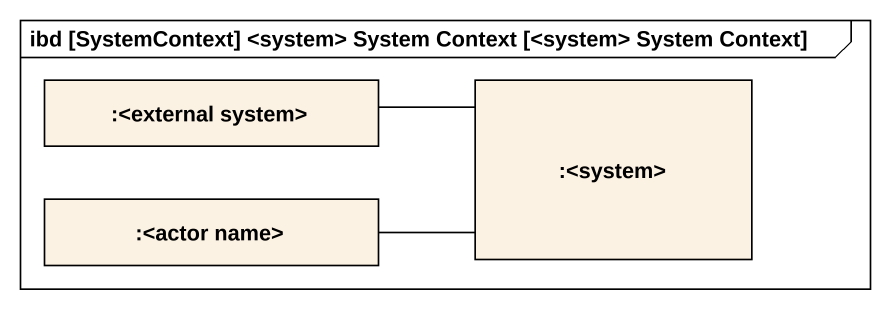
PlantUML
@startuml
mainframe ibd [SystemContext] <system> System Context [<system> System Context]
rectangle ":<external system>" as external_system
rectangle ":<system>" as system
rectangle ":<actor name>" as actor_name
system -left- external_system
system -left- actor_name
@enduml
